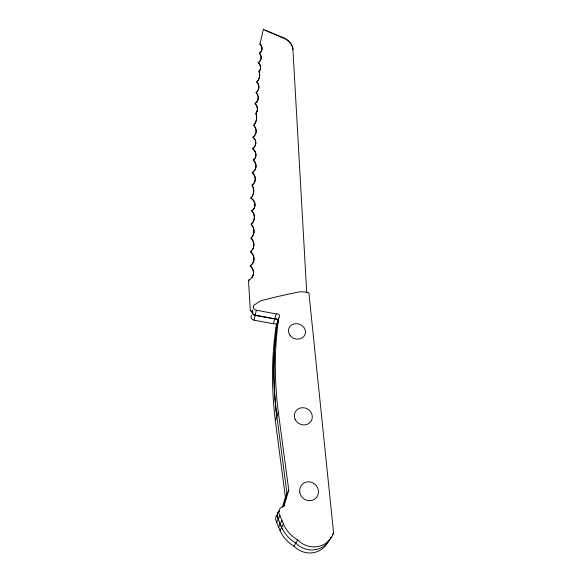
<?xml version="1.0" encoding="UTF-8"?>
<svg xmlns="http://www.w3.org/2000/svg" width="582" height="582" viewBox="0 0 582 582"><rect width="100%" height="100%" fill="white"/><g stroke="black" fill="none" stroke-linecap="round" stroke-linejoin="round"><path stroke-width="0.87" d="M258.248 62.82A10.352 7.515 10.4 0 0 259.434 53.428A9.887 7.122 10.5 0 0 259.965 44.217L260.023 43.868A9.894 7.122 10.5 0 1 259.492 53.078A10.36 7.515 10.4 0 1 258.306 62.47L258.248 62.82A9.799 7.173 10.4 0 1 258.968 71.622A17.86 13.16 9.9 0 1 258.073 80.607M263.333 29.456L284.423 38.143A16.718 12.018 11.7 0 1 292.899 49.019L306.721 292.491M257.528 91.214A12.004 8.934 10.2 0 0 256.895 82.157L256.953 81.807A17.867 13.16 9.9 0 0 259.026 71.28A9.799 7.173 10.4 0 0 258.306 62.47M254.385 124.635A20.326 15.503 9.7 0 0 255.884 113.57A11.64 8.817 10.2 0 0 255.127 103.756A11.996 9.006 10.2 0 0 256.153 92.691L256.211 92.349A12.011 8.934 10.3 0 0 256.953 81.807M255.127 103.756L255.185 103.414A12.004 9.006 10.2 0 0 256.211 92.349M255.185 103.414A11.647 8.817 10.2 0 1 255.949 113.235A20.334 15.503 9.7 0 1 253.788 125.166L253.73 125.508A12.062 9.297 10.2 0 1 253.046 137.337A10.461 8.133 10.3 0 1 252.552 148.796A10.367 8.141 10.4 0 1 253.388 160.305A11.422 9.05 10.3 0 1 252.326 172.759A11.684 9.348 10.3 0 1 252.086 185.411A15.641 12.629 9.9 0 1 252.304 196.323M253.046 137.337L253.105 137.01A12.069 9.297 10.2 0 0 253.788 125.166M252.552 148.796L252.61 148.468A10.461 8.141 10.3 0 0 253.105 137.01M253.388 160.305L253.446 159.977A10.374 8.141 10.4 0 0 252.61 148.468M252.326 172.759L252.384 172.432A11.429 9.05 10.3 0 0 253.446 159.977M252.086 185.411L252.144 185.083A11.691 9.348 10.3 0 0 252.384 172.432M252.333 249.954A12.455 10.461 10.5 0 0 251.089 238.234A13.422 11.16 10.4 0 0 251.198 224.383A13 10.702 10.3 0 0 251.817 210.968A10.09 8.228 10.6 0 0 250.937 198.207L250.995 197.887A15.649 12.629 9.9 0 0 252.144 185.083M284.423 38.143L284.351 38.492A16.711 12.011 11.7 0 1 285.544 39.147M251.817 210.968L251.882 210.655A10.098 8.228 10.6 0 0 250.995 197.887M251.198 224.383L251.257 224.07A13.008 10.709 10.3 0 0 251.882 210.655M251.089 238.234L251.155 237.929A13.43 11.167 10.4 0 0 251.257 224.07M251.882 277.767A10.767 9.225 10.9 0 0 250.202 266.054A11.545 9.792 10.7 0 0 250.631 251.89L250.697 251.591A12.462 10.461 10.5 0 0 251.155 237.929M292.899 49.019L292.826 49.368A16.711 12.011 11.7 0 0 292.462 47.288M250.202 266.054L250.267 265.756A11.545 9.792 10.8 0 0 250.697 251.591M250.267 265.756A10.774 9.225 10.9 0 1 248.478 280.269L248.412 280.568A10.767 9.225 10.9 0 0 249.743 279.797M259.965 44.217L263.391 29.1M252.988 312.563A6.758 5.929 13.1 0 1 250.325 310.555L250.391 310.271A6.766 5.929 13.1 0 0 252.435 311.974M276.785 325.942A2.561 2.263 16.2 0 0 273.387 323.745L253.999 320.165L255.149 315.393A3.579 3.15 13.2 0 1 252.122 312.279L252.173 311.559A3.579 3.15 13.2 0 1 252.399 310.883M278.232 320.951A2.583 2.277 16.2 0 0 274.799 318.732L255.214 315.117L256.386 310.242A3.616 3.165 13.2 0 1 253.33 307.107A3.616 3.165 13.2 0 1 255.993 303.993A18.435 16.216 15.1 0 1 265.778 299.577A255.571 235.266 54.5 0 1 275.512 297.016L297.911 292.135A22.683 19.737 19.1 0 1 308.911 292.848L333.588 532.974L332.249 534.894M273.387 323.745L274.719 319.009L255.149 315.393M274.799 318.732L276.152 313.909L256.386 310.242M282.43 507.126L285.406 497.283L275.322 420.517A428.658 322.595 44.2 0 1 275.904 327.775L277.265 323.068A2.583 2.277 16.2 0 0 277.956 322.253M283.267 506.253L287.013 493.849L276.843 416.217A433.35 324.771 44 0 1 277.345 322.792L278.734 317.99A2.612 2.292 16.1 0 0 276.152 313.909M278.734 317.99A437.882 326.858 43.8 0 0 278.312 412.078L288.759 490.139L283.849 506.42A6.031 5.784 54.3 0 0 278.771 512.626L284.147 525.837A34.273 32.301 52.9 0 0 297.664 539.965A23.069 21.73 56.7 0 0 333.588 532.974M283.114 506.886L287.108 493.652L288.759 490.139M275.322 420.517L276.763 416.457A433.088 324.654 44 0 1 277.265 323.068M276.843 416.217L278.312 412.078M285.406 497.283L287.013 493.849M283.514 506.355L284.482 504.325M328.604 540.743A22.596 21.323 58.9 0 1 294.012 546.2A33.567 31.704 55 0 1 280.822 532.348L276.661 522.323L279.877 515.623M278.611 527.205L281.884 520.599M280.007 530.682L283.31 524.142M294.012 546.2L297.664 539.965M279.36 522.44L282.466 529.133M264.948 30.148L283.543 38.143M278.291 518.918L277.207 515.95A5.973 5.733 55.8 0 1 279.244 511.018M278.203 519.108L277.112 516.139A5.965 5.725 55.9 0 1 279.149 511.214M276.661 522.323L275.584 519.384A5.907 5.675 57.4 0 1 276.836 515.266M278.247 519.013L281.644 527.445M248.478 280.269L250.325 310.555M251.555 250.966A12.455 10.461 10.5 0 1 250.631 251.89M251.679 197.291A15.641 12.629 9.9 0 1 250.937 198.207M256.895 91.985A12.004 8.934 10.2 0 1 256.153 92.691M257.528 81.4A17.86 13.16 9.9 0 1 256.895 82.157M286.671 39.867A16.711 12.011 11.7 0 1 288.694 41.475M289.574 42.362A16.711 12.011 11.7 0 1 290.36 43.286M291.051 44.247A16.711 12.011 11.7 0 1 292.106 46.262M278.036 321.984A2.583 2.277 16.2 0 1 277.345 322.792M255.214 315.117A3.579 3.15 13.2 0 1 252.864 309.995M331.078 536.917A22.829 21.527 57.8 0 1 295.809 543.108A33.916 32.003 54 0 1 282.459 529.111M276.756 326.466A2.561 2.263 16.2 0 1 275.904 327.775M253.999 320.165A3.543 3.128 13.2 0 1 251.679 315.088M274.719 319.009A2.583 2.277 16.2 0 1 278.152 321.228M290.258 335.719A8.635 7.624 19.4 0 0 304.888 334.846A8.635 7.624 19.4 0 0 295.736 323.694A8.635 7.624 19.4 0 0 290.258 335.719M295.074 419.215A9.152 8.461 28.8 0 0 310.555 421.899A9.152 8.461 28.8 0 0 304.35 407.829A9.152 8.461 28.8 0 0 295.074 419.215M299.766 492.132A9.698 9.152 47 0 0 314.942 498.963A9.698 9.152 47 0 0 312.505 482.674A9.698 9.152 47 0 0 299.766 492.132"/></g></svg>
